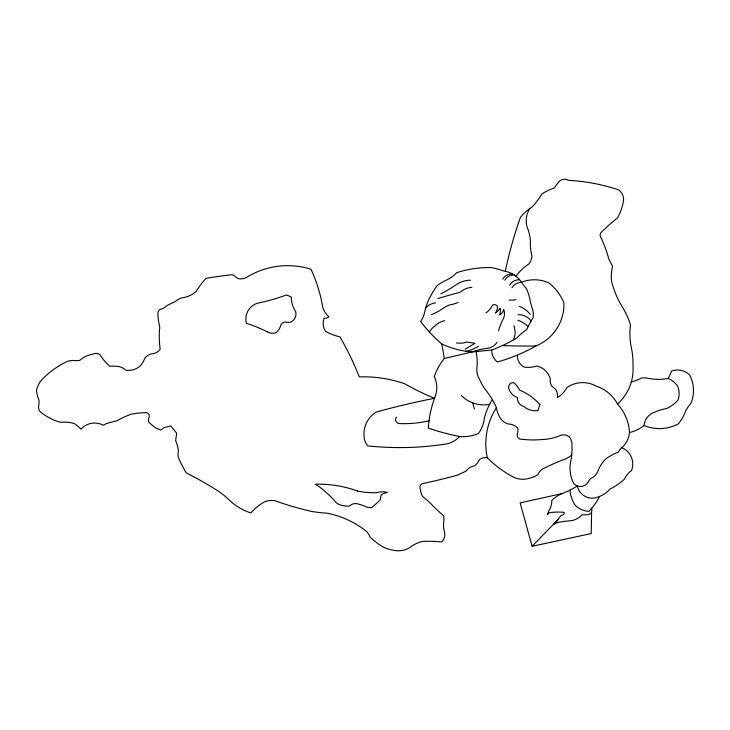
<?xml version="1.0" encoding="UTF-8"?>
<svg xmlns="http://www.w3.org/2000/svg" width="730" height="730" viewBox="0 0 730 730"><rect width="100%" height="100%" fill="white"/><g stroke="black" fill="none" stroke-linecap="round" stroke-linejoin="round"><path stroke-width="1.09" d="M591.592 511.748L591.227 533.548L532.115 546.286L520.116 502.879L561.936 493.608A81.796 81.796 0 0 0 577.339 485.998A15.266 15.266 0 0 0 593.974 498.115A28.342 28.342 0 0 0 609.988 489.1A63.136 63.136 0 0 0 624.506 479.099A20.02 20.02 0 0 1 631.514 470.585A17.739 17.739 0 0 0 621.741 447.654M532.115 546.286L558.039 519.559M465.165 349.205L474.965 343.282L466.798 342.06A20.595 20.595 0 0 1 456.387 342.881M492.403 399.666A60.179 60.179 0 0 0 484.355 418.044A30.04 30.04 0 0 1 478.351 433.556A39.548 39.548 0 0 1 459.745 436.503A219.748 219.748 0 0 1 428.3 428.054A108.761 108.761 0 0 1 434.505 398.288A26.216 26.216 0 0 0 434.304 376.507A58.172 58.172 0 0 1 444.315 358.494L471.845 351.988A74.433 74.433 0 0 1 486.609 348.392A13.14 13.14 0 0 0 497.03 342.26M491.719 350.026L471.845 351.988A89.471 89.471 0 0 1 441.814 343.985A137.842 137.842 0 0 1 420.644 321.437A22.73 22.73 0 0 0 424.522 312.65A55.179 55.179 0 0 1 429.632 297.95A89.388 89.388 0 0 1 437.188 285.494A51.657 51.657 0 0 1 446.787 279.982A36.701 36.701 0 0 0 456.788 272.628A109.728 109.728 0 0 1 491.108 267.527A85.985 85.985 0 0 1 503.764 270.994A26.289 26.289 0 0 1 522.351 283.45A101.844 101.844 0 0 0 526.64 288.971A54.431 54.431 0 0 1 529.496 297.539A98.851 98.851 0 0 0 532.973 310.615A19.254 19.254 0 0 1 532.973 317.961A131.409 131.409 0 0 0 526.64 329.604A58.5 58.5 0 0 0 517.041 337.771A129.721 129.721 0 0 1 500.086 346.549A75.245 75.245 0 0 1 491.719 350.026A14.5 14.5 0 0 0 497.367 361.998A169.041 169.041 0 0 0 535.911 345.983A45.023 45.023 0 0 0 563.943 302.95A49.54 49.54 0 0 0 548.923 282.93A35.104 35.104 0 0 0 520.919 282.446M441.814 343.985L444.315 358.494M561.936 493.608A32.54 32.54 0 0 0 551.816 500.36A19.007 19.007 0 0 1 549.745 509.248A13.569 13.569 0 0 0 547.664 514.44A3.267 3.267 0 0 1 550.776 512.515A62.242 62.242 0 0 1 564.263 512.36A2.546 2.546 0 0 1 562.036 515.179A2.737 2.737 0 0 0 560.412 516.21A46.081 46.081 0 0 1 553.887 524.213A14.737 14.737 0 0 1 560.412 521.996A81.997 81.997 0 0 1 570.185 520.809A17.456 17.456 0 0 0 582.038 514.732A19.473 19.473 0 0 0 590.634 513.847A7.254 7.254 0 0 0 591.683 508.272M569.911 490.177A32.093 32.093 0 0 0 575.222 505.251A20.513 20.513 0 0 0 588.855 511.329A58.911 58.911 0 0 0 599.586 496.464M631.341 381.827A37.568 37.568 0 0 0 641.524 378.012A21.343 21.343 0 0 1 649.034 378.514A53.847 53.847 0 0 0 668.05 378.514A20.23 20.23 0 0 1 677.559 386.015A19.263 19.263 0 0 1 678.061 400.031A32.512 32.512 0 0 1 666.545 408.535A45.999 45.999 0 0 0 655.038 412.039A15.421 15.421 0 0 0 644.024 425.553A36.984 36.984 0 0 1 629.47 432.552M668.05 378.514A42.614 42.614 0 0 0 671.554 371.004A17.228 17.228 0 0 1 689.777 375.156A33.525 33.525 0 0 1 691.073 403.033A51.109 51.109 0 0 0 685.57 411.036A36.108 36.108 0 0 1 678.061 424.048A40.515 40.515 0 0 1 644.024 425.553M517.387 355.994A12.565 12.565 0 0 0 523.894 366.998A27.247 27.247 0 0 0 536.915 366.004A17.757 17.757 0 0 1 548.923 375.512A9.7 9.7 0 0 1 550.32 379.034A8.468 8.468 0 0 0 554.928 388.524A11.178 11.178 0 0 1 557.437 397.531A25.212 25.212 0 0 0 566.945 387.52A27.703 27.703 0 0 1 595.972 386.015A37.221 37.221 0 0 1 617.498 404.037A45.935 45.935 0 0 1 629.506 432.06A22.448 22.448 0 0 1 622.498 447.07A11.388 11.388 0 0 0 618.502 452.071A49.868 49.868 0 0 0 604.987 459.581A40.862 40.862 0 0 0 598.472 469.591A16.206 16.206 0 0 1 593.472 477.091A8.422 8.422 0 0 0 588.462 481.599A9.152 9.152 0 0 1 573.926 483.871A33.89 33.89 0 0 1 570.449 462.583A59.705 59.705 0 0 0 571.946 445.565A11.881 11.881 0 0 0 568.944 436.558A9.298 9.298 0 0 0 558.934 436.056A49.832 49.832 0 0 1 541.915 439.56A103.176 103.176 0 0 1 519.897 439.059A4.316 4.316 0 0 1 517.387 433.556A9.955 9.955 0 0 0 517.78 428.163A12.784 12.784 0 0 0 508.381 424.048A14.627 14.627 0 0 1 499.375 416.547A30.432 30.432 0 0 1 496.373 407.532A71.741 71.741 0 0 0 486.855 391.526A56.146 56.146 0 0 1 479.355 379.016A17.83 17.83 0 0 1 476.854 368.504A55.243 55.243 0 0 0 475.96 350.665M617.498 404.037A47.012 47.012 0 0 0 633.01 366.004A81.431 81.431 0 0 0 631.012 345.983A66.238 66.238 0 0 1 630.51 324.969A81.34 81.34 0 0 0 620.5 303.954A93.312 93.312 0 0 1 611.494 280.931A41.272 41.272 0 0 1 612.643 266.112A64.422 64.422 0 0 1 608.674 258.767A61.384 61.384 0 0 0 605.982 249.906A159.277 159.277 0 0 0 600.58 236.776A3.778 3.778 0 0 1 600.799 232.833A186.451 186.451 0 0 1 617.616 217.814A57.305 57.305 0 0 0 623.584 200.449A11.625 11.625 0 0 0 618.502 189.855A186.853 186.853 0 0 0 568.442 180.346A7.391 7.391 0 0 0 558.432 182.345A54.869 54.869 0 0 0 554.426 187.856A70.034 70.034 0 0 0 541.915 193.861A63.118 63.118 0 0 1 532.097 206.882A51.237 51.237 0 0 0 520.399 217.376A421.803 421.803 0 0 0 505.306 271.277M571.718 455.1A26.371 26.371 0 0 1 562.438 460.082A197.83 197.83 0 0 0 543.421 468.587A11.762 11.762 0 0 0 537.91 474.591A24.236 24.236 0 0 1 529.907 478.095A21.681 21.681 0 0 1 514.385 477.593A106.808 106.808 0 0 1 487.248 457.692A10.384 10.384 0 0 0 479.583 459.444A20.623 20.623 0 0 1 475.111 465.512A136.437 136.437 0 0 0 469.837 467.428A50.625 50.625 0 0 0 465.53 471.416A102.912 102.912 0 0 0 457.701 475.084A639.872 639.872 0 0 1 422.889 483.543A4.225 4.225 0 0 0 419.996 486.153A22.092 22.092 0 0 0 422.779 496.674A73.146 73.146 0 0 1 432.808 505.708A148.792 148.792 0 0 0 443.639 515.736A22.685 22.685 0 0 1 443.539 523.383A26.928 26.928 0 0 0 444.534 532.015A10.366 10.366 0 0 1 441.75 541.943A115.951 115.951 0 0 0 422.579 541.45A32.604 32.604 0 0 0 409.357 547.828A22.21 22.21 0 0 1 393.625 550.329A38.617 38.617 0 0 1 382.912 546.916A72.206 72.206 0 0 1 370.147 537.107A19.29 19.29 0 0 0 366.725 531.641A89.982 89.982 0 0 0 326.83 513.172A147.706 147.706 0 0 1 311.673 511.447A309.62 309.62 0 0 1 274.954 500.725A20.823 20.823 0 0 0 264.862 501.629A52.688 52.688 0 0 0 250.837 512.934A57.396 57.396 0 0 1 226.875 497.714A96.178 96.178 0 0 0 215.569 489.419A378.377 378.377 0 0 0 186.323 472.903A117.521 117.521 0 0 1 178.421 457.601A17.064 17.064 0 0 1 178.421 450.684A35.013 35.013 0 0 0 175.638 440.719L176.642 433.228L170.774 425.982L164.533 427.488A12.072 12.072 0 0 0 161.038 430.107A70.263 70.263 0 0 1 155.8 427.981A69.122 69.122 0 0 1 148.692 422.113A6.679 6.679 0 0 1 149.312 416.876A3.878 3.878 0 0 0 146.438 412.623A100.092 100.092 0 0 0 131.345 414.129A106.042 106.042 0 0 0 116.617 420.863A179.461 179.461 0 0 0 107.018 423.363A20.084 20.084 0 0 0 103.386 425.262A18.341 18.341 0 0 0 80.93 429.213A42.167 42.167 0 0 0 74.761 423.783A28.917 28.917 0 0 0 62.169 422.296A9.755 9.755 0 0 1 58.71 421.803A55.818 55.818 0 0 1 41.683 412.915A6.625 6.625 0 0 1 38.471 407.24A25.687 25.687 0 0 0 38.964 400.077A29.903 29.903 0 0 1 36.5 390.203A23.761 23.761 0 0 1 43.9 377.62A89.626 89.626 0 0 1 66.366 361.815A17.246 17.246 0 0 1 75.008 360.584A13.222 13.222 0 0 0 79.698 360.337A26.572 26.572 0 0 1 92.774 354.169A7.017 7.017 0 0 1 99.937 354.661A48.089 48.089 0 0 0 109.81 366.259A40.396 40.396 0 0 1 118.689 366.506A15.129 15.129 0 0 1 125.852 370.21A17.538 17.538 0 0 0 140.908 365.274A27.631 27.631 0 0 0 144.859 358.111A13.213 13.213 0 0 1 151.028 353.922A11.26 11.26 0 0 0 160.162 349.232A99.034 99.034 0 0 1 159.414 330.462A11.488 11.488 0 0 0 159.66 326.52A60.763 60.763 0 0 1 157.89 313.17A4.079 4.079 0 0 1 160.317 309.301A11.744 11.744 0 0 0 166.841 305.669A138.709 138.709 0 0 1 175.309 301.563A23.05 23.05 0 0 1 181.359 297.931A25.65 25.65 0 0 0 196.114 291.398A87.053 87.053 0 0 1 206.033 278.331A535.418 535.418 0 0 1 231.912 274.699A6.898 6.898 0 0 1 235.544 276.88A7.72 7.72 0 0 0 240.59 278.915A12.328 12.328 0 0 0 247.497 276.852A77.754 77.754 0 0 1 310.98 269.26A145.106 145.106 0 0 1 322.715 307.211A20.02 20.02 0 0 0 328.929 316.866A6.962 6.962 0 0 1 324.093 318.243A14.655 14.655 0 0 0 325.48 331.356A58.528 58.528 0 0 0 339.97 336.877A296.836 296.836 0 0 1 359.288 376.899A125.259 125.259 0 0 1 404.84 383.798A239.002 239.002 0 0 0 434.505 398.288A793.437 793.437 0 0 0 376.26 412.03A25.833 25.833 0 0 0 364.024 435.783A15.905 15.905 0 0 0 367.619 445.857A298.971 298.971 0 0 0 443.192 444.415A25.614 25.614 0 0 0 459.745 436.503M487.248 457.692A67.114 67.114 0 0 1 496.4 407.705M535.911 345.983A593.189 593.189 0 0 1 502.404 345.536M529.916 208.388A22.466 22.466 0 0 0 528.401 230.388A82.928 82.928 0 0 1 530.409 239.896A53.272 53.272 0 0 0 531.905 255.911A13.761 13.761 0 0 1 528.903 263.913A49.905 49.905 0 0 0 515.937 276.223M511.94 287.739A10.594 10.594 0 0 1 521.539 282.455M509.686 285.083A10.594 10.594 0 0 1 519.295 279.8M504.786 280.183A10.594 10.594 0 0 1 514.394 274.9M502.742 279.161A10.594 10.594 0 0 1 512.351 273.878M425.626 308.069A15.303 15.303 0 0 1 435.554 302.85M470.476 280.183A26.034 26.034 0 0 0 457.199 284.061A165.929 165.929 0 0 1 440.865 293.871M485.998 312.86A18.013 18.013 0 0 0 492.33 305.304A3.504 3.504 0 0 1 497.44 306.326A10.567 10.567 0 0 1 495.396 313.06A18.615 18.615 0 0 0 500.086 308.16A14.436 14.436 0 0 1 499.685 314.904A9.016 9.016 0 0 0 503.764 309.593A12.483 12.483 0 0 1 503.764 317.76A77.061 77.061 0 0 0 498.453 330.827M516.019 299.583A17.794 17.794 0 0 1 509.075 299.993M519.286 306.326A27.256 27.256 0 0 1 530.318 314.283M518.063 314.694A15.166 15.166 0 0 1 531.148 321.036M517.862 320.205A30.459 30.459 0 0 1 528.182 326.493M513.975 325.726A44.147 44.147 0 0 1 515.207 332.46A24.108 24.108 0 0 1 513.382 339.943M478.442 346.148A31.563 31.563 0 0 1 465.776 351.258M471.908 287.328A18.825 18.825 0 0 0 462.099 290.805A11.643 11.643 0 0 1 458.02 292.849A564.792 564.792 0 0 0 437.799 298.561M458.02 302.448A33.553 33.553 0 0 1 449.643 304.894A34.419 34.419 0 0 0 441.887 309.182A59.021 59.021 0 0 1 431.466 314.694M444.543 320.616A22.959 22.959 0 0 0 435.144 325.726A23.351 23.351 0 0 0 429.34 331.949M472.611 402.841A101.89 101.89 0 0 1 474.345 409.037M489.602 404.393A31.837 31.837 0 0 1 461.333 395.523M429.514 420.662A107.702 107.702 0 0 1 399.283 423.546A3.988 3.988 0 0 1 396.408 417.067M539.917 404.529L537.91 410.543A17.265 17.265 0 0 1 523.894 406.537A8.632 8.632 0 0 1 517.387 397.531A13.186 13.186 0 0 1 509.385 390.021A4.818 4.818 0 0 1 513.391 382.511A17.73 17.73 0 0 1 519.395 390.021A55.872 55.872 0 0 1 539.917 404.529M357.609 491.053A114.847 114.847 0 0 0 315.424 484.218A66.64 66.64 0 0 1 326.374 492.65A79.561 79.561 0 0 1 336.174 502.687A16.215 16.215 0 0 0 344.615 505.872A12.3 12.3 0 0 0 349.624 505.872A8.742 8.742 0 0 1 356.468 503.59A45.224 45.224 0 0 1 366.496 507.012A10.722 10.722 0 0 0 371.743 507.469A99.773 99.773 0 0 0 380.403 499.721A12.629 12.629 0 0 1 381.544 494.475A23.205 23.205 0 0 1 387.247 492.421A19.473 19.473 0 0 0 376.762 492.65A77.207 77.207 0 0 1 357.609 491.053M267.226 331.803A137.167 137.167 0 0 0 246.43 323.335A16.553 16.553 0 0 1 257.307 303.251A195.841 195.841 0 0 0 286.333 295.029A21.882 21.882 0 0 1 291.416 297.201A23.196 23.196 0 0 0 295.531 311.236A9.682 9.682 0 0 1 295.531 316.802A8.952 8.952 0 0 1 289.965 322.368A23.004 23.004 0 0 1 285.129 322.122A4.59 4.59 0 0 0 280.776 325.27A14.107 14.107 0 0 1 275.94 332.77A11.397 11.397 0 0 1 267.226 331.803"/></g></svg>
